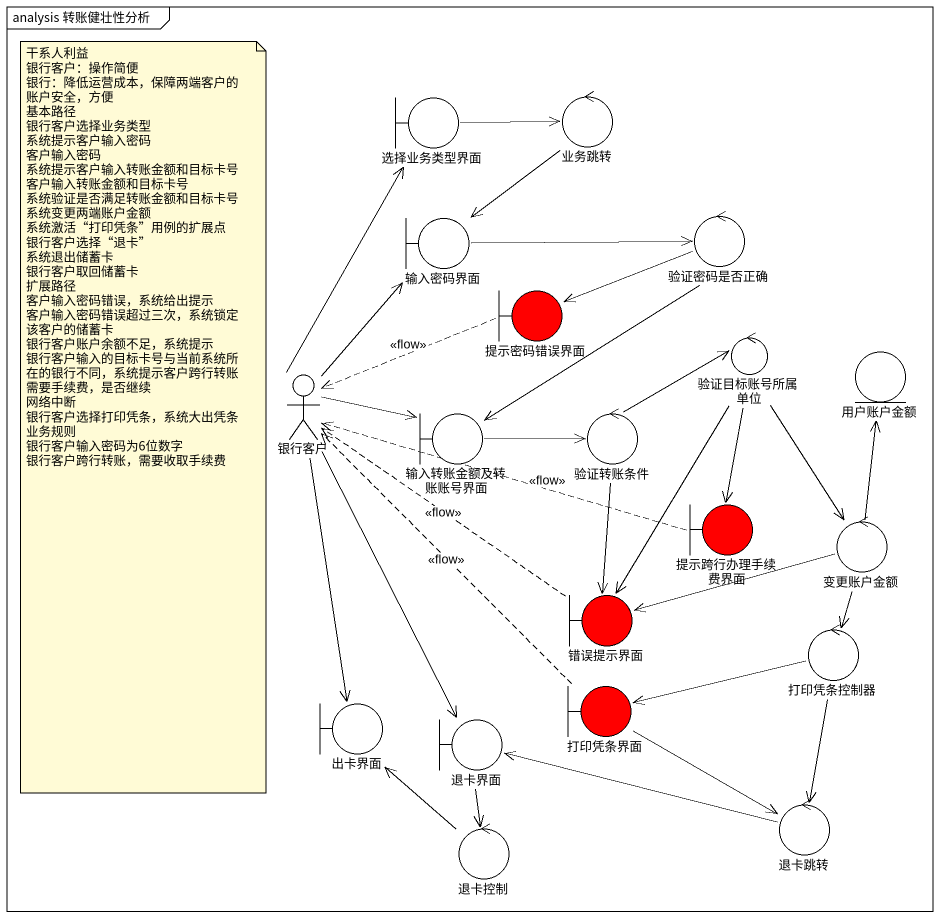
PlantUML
@startuml
mainframe analysis 转账健壮性分析
boundary 选择业务类型界面
control 业务跳转
boundary 输入密码界面
control 验证密码是否正确
boundary 提示密码错误界面 #FF0000
control 验证目标账号所属单位
entity 用户账户金额
actor 银行客户
boundary 输入转账金额及转账账号界面
control 验证转账条件
boundary 提示跨行办理手续费界面 #FF0000
control 变更账户金额
boundary 错误提示界面 #FF0000
control 打印凭条控制器
boundary 出卡界面
boundary 退卡界面
boundary 打印凭条界面 #FF0000
control 退卡控制
control 退卡跳转
选择业务类型界面 -right-> 业务跳转
业务跳转 --> 输入密码界面
输入密码界面 -right-> 验证密码是否正确
验证密码是否正确 -left-> 提示密码错误界面
验证密码是否正确 --> 输入转账金额及转账账号界面
提示密码错误界面 .left.> 银行客户 : <<flow>>
验证目标账号所属单位 --> 提示跨行办理手续费界面
验证目标账号所属单位 --> 变更账户金额
验证目标账号所属单位 --> 错误提示界面
银行客户 -up-> 选择业务类型界面
银行客户 -up-> 输入密码界面
银行客户 -right-> 输入转账金额及转账账号界面
银行客户 --> 出卡界面
银行客户 --> 退卡界面
输入转账金额及转账账号界面 -right-> 验证转账条件
验证转账条件 -right-> 验证目标账号所属单位
验证转账条件 --> 错误提示界面
提示跨行办理手续费界面 .left.> 银行客户 : <<flow>>
变更账户金额 -up-> 用户账户金额
变更账户金额 -left-> 错误提示界面
变更账户金额 --> 打印凭条控制器
错误提示界面 .left.> 银行客户 : <<flow>>
打印凭条控制器 -left-> 打印凭条界面
打印凭条控制器 --> 退卡跳转
退卡界面 --> 退卡控制
打印凭条界面 .up.> 银行客户 : <<flow>>
打印凭条界面 -right-> 退卡跳转
退卡控制 -up-> 出卡界面
退卡跳转 -left-> 退卡界面
note as N1
  干系人利益
  银行客户：操作简便
  银行：降低运营成本，保障两端客户的账户安全，方便
  基本路径
  银行客户选择业务类型
  系统提示客户输入密码
  客户输入密码
  系统提示客户输入转账金额和目标卡号
  客户输入转账金额和目标卡号
  系统验证是否满足转账金额和目标卡号
  系统变更两端账户金额
  系统激活“打印凭条”用例的扩展点
  银行客户选择“退卡”
  系统退出储蓄卡
  银行客户取回储蓄卡
  扩展路径
  客户输入密码错误，系统给出提示
  客户输入密码错误超过三次，系统锁定该客户的储蓄卡
  银行客户账户余额不足，系统提示
  银行客户输入的目标卡号与当前系统所在的银行不同，系统提示客户跨行转账需要手续费，是否继续
  网络中断
  银行客户选择打印凭条，系统大出凭条
  业务规则
  银行客户输入密码为6位数字
  银行客户跨行转账，需要收取手续费
end note
@enduml
